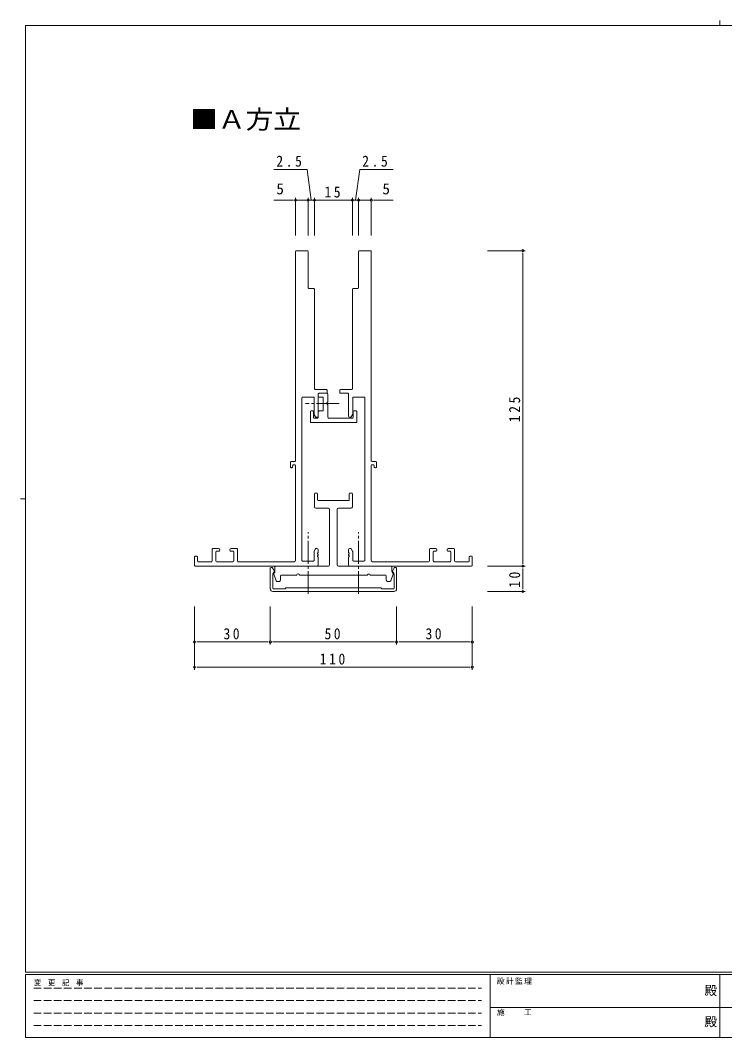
# Model space of a CAD drawing. Units: millimetres on the paper. Extents: x -297 to 270, y -210 to 193.
# Drawn here: x -297 to -18.1, y -210 to 193 of the extents above; entities that cross this region are included whole.
import ezdxf
from ezdxf.enums import TextEntityAlignment as Align

# ---------------------------------------------------------------- set-up
doc = ezdxf.new("R2010")
doc.units = ezdxf.units.MM
doc.linetypes.add('CHAIN2', pattern=[12, 9, -1, 1, -1])
doc.linetypes.add('DASHED3', pattern=[4, 3, -1])
for name, color, linetype, lineweight in [('0-1_YKK_ZWAK', 7, 'Continuous', 9), ('0-3_YKK_11', 7, 'Continuous', 9), ('0-4_YKK_D', 6, 'Continuous', 9), ('0-6_YKK_12', 2, 'CHAIN2', 9)]:
    doc.layers.add(name, color=color, linetype=linetype, lineweight=lineweight)
doc.layers.add('0-2_USER1', color=7, linetype='Continuous')
doc.styles.add('ＭＳ ゴシック', font='')
doc.styles.get('ＭＳ ゴシック').set_extended_font_data('MS Gothic')

msp = doc.modelspace()

# ---------------------------------------------------------------- linework, layer by layer
at = {"layer": '0-1_YKK_ZWAK'}
for p, q in [((-295, -184), (-295, 191)), ((255, 191), (-295, 191)), ((-19.99, 193), (-19.99, 191)), ((-297, 3.5), (-295, 3.5)), ((255, -184), (-295, -184)), ((-295, -210), (-295, -185)), ((228, -185), (-295, -185)), ((-111, -185), (-111, -210)), ((-20, -185), (-20, -210)), ((-111, -197.999), (-19, -197.999)), ((-19, -197.999), (73, -197.999)), ((-295, -210), (228, -210))]:
    msp.add_line(p, q, dxfattribs=at)
at = {"layer": '0-1_YKK_ZWAK', "linetype": 'DASHED3'}
for p, q in [((-291.715, -190.366), (-114.435, -190.366)), ((-291.715, -195.315), (-114.435, -195.315)), ((-291.715, -200.264), (-114.435, -200.264)), ((-291.715, -205.213), (-114.435, -205.213))]:
    msp.add_line(p, q, dxfattribs=at)
at = {"layer": '0-3_YKK_11'}
for p, q in [((-188.018, 101.455), (-188.018, 18.555)), ((-183.318, 101.755), (-187.718, 101.755)), ((-183.018, 101.455), (-183.018, 87.055)), ((-163.018, 101.455), (-163.018, 87.055)), ((-162.718, 101.755), (-158.318, 101.755)), ((-158.018, 101.455), (-158.018, 18.555)), ((-182.718, 86.755), (-180.818, 86.755)), ((-180.518, 86.455), (-180.518, 47.055)), ((-165.518, 86.455), (-165.518, 47.055)), ((-163.318, 86.755), (-165.218, 86.755)), ((-175.818, 46.755), (-180.218, 46.755)), ((-179.019, 44.955), (-179.019, 44.055)), ((-179.018, 36.254), (-179.019, 44.955)), ((-175.516, 45.255), (-178.719, 45.255)), ((-175.818, 45.255), (-178.719, 45.255)), ((-175.518, 46.455), (-175.518, 45.555)), ((-175.216, 41.994), (-175.216, 44.955)), ((-170.518, 46.455), (-170.518, 45.555)), ((-170.218, 46.755), (-165.818, 46.755)), ((-170.218, 45.255), (-167.317, 45.255)), ((-167.018, 36.254), (-167.017, 44.955)), ((-185.518, -20.945), (-185.518, 43.454)), ((-180.949, 43.754), (-185.218, 43.754)), ((-180.648, 36.926), (-180.649, 43.454)), ((-178.719, 43.755), (-177.319, 43.755)), ((-177.019, 43.455), (-177.018, 38.554)), ((-175.215, 35.754), (-175.216, 40.511)), ((-165.388, 36.926), (-165.388, 43.454)), ((-165.087, 43.754), (-160.818, 43.754)), ((-160.518, -20.945), (-160.518, 43.454)), ((-182.117, 37.955), (-182.118, 33.955)), ((-181.217, 38.255), (-181.817, 38.255)), ((-180.918, 35.755), (-180.917, 37.955)), ((-180.608, 36.776), (-180.105, 35.904)), ((-179.018, 37.954), (-179.018, 35.755)), ((-177.318, 38.254), (-178.718, 38.254)), ((-165.428, 36.776), (-165.932, 35.904)), ((-165.219, 37.952), (-165.219, 35.752)), ((-164.019, 38.252), (-164.919, 38.252)), ((-163.719, 33.952), (-163.719, 37.952)), ((-181.818, 33.655), (-164.019, 33.652)), ((-179.318, 35.454), (-180.618, 35.455)), ((-179.845, 35.754), (-179.518, 35.754)), ((-165.519, 35.452), (-174.915, 35.454)), ((-166.191, 35.754), (-166.518, 35.754)), ((-190.018, 17.955), (-190.018, 16.055)), ((-188.318, 18.255), (-189.718, 18.255)), ((-189.137, 16.681), (-189.194, 16.029)), ((-188.838, 16.955), (-188.318, 16.955)), ((-188.018, 16.655), (-188.018, -20.945)), ((-158.018, 16.655), (-158.018, -20.945)), ((-157.718, 18.255), (-156.318, 18.255)), ((-157.198, 16.955), (-157.718, 16.955)), ((-156.899, 16.681), (-156.842, 16.029)), ((-156.018, 17.955), (-156.018, 16.055)), ((-189.718, 15.755), (-189.493, 15.755)), ((-156.318, 15.755), (-156.543, 15.755)), ((-180.518, 5.455), (-180.518, 0.255)), ((-179.618, 5.755), (-180.218, 5.755)), ((-179.318, 5.455), (-179.318, 3.055)), ((-166.718, 5.455), (-166.718, 3.055)), ((-165.818, 5.755), (-166.418, 5.755)), ((-165.518, 5.455), (-165.518, 0.255)), ((-179.018, 2.755), (-167.018, 2.755)), ((-180.018, -0.245), (-175.018, -0.245)), ((-174.518, -0.745), (-174.518, -22.745)), ((-171.518, -0.745), (-171.518, -22.745)), ((-171.018, -0.245), (-166.018, -0.245)), ((-228.018, -19.545), (-228.018, -22.945)), ((-227.718, -19.245), (-227.118, -19.245)), ((-226.818, -19.545), (-226.818, -21.145)), ((-221.018, -16.545), (-221.018, -21.145)), ((-218.518, -16.245), (-220.718, -16.245)), ((-219.518, -17.545), (-219.518, -21.145)), ((-218.318, -17.245), (-219.218, -17.245)), ((-218.018, -16.745), (-218.018, -16.945)), ((-214.018, -16.945), (-214.018, -16.745)), ((-213.718, -17.245), (-212.818, -17.245)), ((-211.318, -16.245), (-213.518, -16.245)), ((-212.518, -17.545), (-212.518, -21.145)), ((-211.018, -21.145), (-211.018, -16.545)), ((-180.648, -17.417), (-180.648, -20.945)), ((-180.608, -17.267), (-180.105, -16.395)), ((-179.845, -16.245), (-179.518, -16.245)), ((-179.018, -16.745), (-179.018, -17.787)), ((-179.018, -18.703), (-179.018, -18.787)), ((-179.018, -19.703), (-179.018, -22.745)), ((-167.018, -16.745), (-167.018, -17.787)), ((-167.018, -18.703), (-167.018, -18.787)), ((-167.018, -19.703), (-167.018, -22.745)), ((-166.191, -16.245), (-166.518, -16.245)), ((-165.428, -17.267), (-165.932, -16.395)), ((-165.388, -17.417), (-165.388, -20.945)), ((-135.018, -21.145), (-135.018, -16.545)), ((-134.718, -16.245), (-132.518, -16.245)), ((-133.518, -17.545), (-133.518, -21.145)), ((-132.318, -17.245), (-133.218, -17.245)), ((-132.018, -16.945), (-132.018, -16.745)), ((-128.018, -16.745), (-128.018, -16.945)), ((-127.718, -17.245), (-126.818, -17.245)), ((-127.518, -16.245), (-125.318, -16.245)), ((-126.518, -17.545), (-126.518, -21.145)), ((-125.018, -16.545), (-125.018, -21.145)), ((-119.218, -19.545), (-119.218, -21.145)), ((-118.318, -19.245), (-118.918, -19.245)), ((-118.018, -19.545), (-118.018, -22.945)), ((-227.718, -23.245), (-179.518, -23.245)), ((-221.318, -21.445), (-226.518, -21.445)), ((-212.818, -21.445), (-219.218, -21.445)), ((-210.718, -21.445), (-188.518, -21.445)), ((-198.018, -32.249), (-198.018, -24.049)), ((-197.718, -23.749), (-197.391, -23.749)), ((-197.131, -23.899), (-196.258, -25.412)), ((-196.218, -25.172), (-196.218, -23.545)), ((-175.018, -23.245), (-195.918, -23.245)), ((-180.948, -21.245), (-185.218, -21.245)), ((-150.118, -23.245), (-171.018, -23.245)), ((-118.318, -23.245), (-166.518, -23.245)), ((-165.088, -21.245), (-160.818, -21.245)), ((-135.318, -21.445), (-157.518, -21.445)), ((-149.818, -23.545), (-149.818, -25.172)), ((-149.778, -25.412), (-148.905, -23.899)), ((-148.645, -23.749), (-148.318, -23.749)), ((-148.018, -24.049), (-148.018, -32.249)), ((-133.218, -21.445), (-126.818, -21.445)), ((-124.718, -21.445), (-119.518, -21.445)), ((-197.018, -26.37), (-197.018, -31.949)), ((-196.368, -25.822), (-196.868, -26.11)), ((-196.794, -26.059), (-195.706, -29.048)), ((-196.618, -25.576), (-196.368, -25.432)), ((-193.918, -27.045), (-193.918, -28.745)), ((-187.689, -26.745), (-193.618, -26.745)), ((-159.689, -26.745), (-186.347, -26.745)), ((-152.418, -26.745), (-158.347, -26.745)), ((-152.118, -28.745), (-152.118, -27.045)), ((-149.242, -26.059), (-150.33, -29.048)), ((-149.668, -25.432), (-149.418, -25.576)), ((-149.168, -26.11), (-149.668, -25.822)), ((-149.018, -31.949), (-149.018, -26.37)), ((-195.424, -29.245), (-194.418, -29.245)), ((-191.818, -31.849), (-191.3, -31.849)), ((-191.3, -31.849), (-173.018, -31.849)), ((-173.018, -31.849), (-168.018, -31.849)), ((-168.018, -31.849), (-154.736, -31.849)), ((-154.736, -31.849), (-154.218, -31.849)), ((-151.618, -29.245), (-150.612, -29.245)), ((-192.018, -33.249), (-197.018, -33.249)), ((-196.718, -32.249), (-192.318, -32.249)), ((-192.318, -32.249), (-192.218, -32.249)), ((-173.018, -33.249), (-192.018, -33.249)), ((-168.018, -33.249), (-173.018, -33.249)), ((-154.018, -33.249), (-168.018, -33.249)), ((-149.018, -33.249), (-154.018, -33.249)), ((-153.818, -32.249), (-153.718, -32.249)), ((-153.718, -32.249), (-149.318, -32.249))]:
    msp.add_line(p, q, dxfattribs=at)
for centre, radius, start, end in [((-187.718, 101.455), 0.3, 90, 180), ((-183.318, 101.455), 0.3, 0, 90), ((-162.718, 101.455), 0.3, 90, 180), ((-158.318, 101.455), 0.3, 0, 90), ((-182.718, 87.055), 0.3, 180, 270), ((-180.818, 86.455), 0.3, 0, 90), ((-165.218, 86.455), 0.3, 90, 180), ((-163.318, 87.055), 0.3, 270, 0), ((-180.218, 47.055), 0.3, 180, 270), ((-178.719, 44.955), 0.3, 89.99365, 180.00554), ((-178.719, 44.955), 0.3, 89.99409, 180), ((-175.818, 46.455), 0.3, 0, 90), ((-175.818, 45.555), 0.3, 270, 0), ((-175.516, 44.955), 0.3, 0.00462, 89.99365), ((-170.218, 46.455), 0.3, 90, 180), ((-170.218, 45.555), 0.3, 180, 270), ((-167.317, 44.955), 0.3, 0, 90.00589), ((-165.818, 47.055), 0.3, 270, 0), ((-185.218, 43.454), 0.3, 90.01031, 180), ((-180.949, 43.454), 0.3, 0.0042, 90.01031), ((-178.719, 44.055), 0.3, 180.00554, 270), ((-177.319, 43.455), 0.3, 0.00554, 90), ((-175.215, 41.252), 0.5, 112.07391, 247.93787), ((-175.516, 41.994), 0.3, 292.07391, 0.00589), ((-175.516, 40.511), 0.3, 0.00589, 67.93787), ((-165.088, 43.454), 0.3, 89.98967, 179.99579), ((-160.818, 43.454), 0.3, 0, 89.98967), ((-181.817, 37.955), 0.3, 90.00243, 179.98906), ((-181.217, 37.955), 0.3, 359.98906, 90.00243), ((-180.348, 36.926), 0.3, 180.0042, 210.00743), ((-178.718, 37.954), 0.3, 89.99405, 180.0042), ((-177.318, 38.554), 0.3, 269.99405, 0.00554), ((-165.688, 36.926), 0.3, 329.99255, 359.99579), ((-164.919, 37.952), 0.3, 89.99255, 179.99232), ((-164.019, 37.952), 0.3, 359.99232, 89.99255), ((-181.818, 33.955), 0.3, 179.98874, 269.99155), ((-180.618, 35.755), 0.3, 179.99013, 269.99631), ((-179.845, 36.054), 0.3, 210.00743, 270.00743), ((-179.518, 36.254), 0.5, 270.00743, 0.00589), ((-179.318, 35.754), 0.3, 269.99405, 0.0042), ((-174.915, 35.754), 0.3, 180.00589, 269.99138), ((-166.518, 36.254), 0.5, 179.99409, 269.99255), ((-166.191, 36.054), 0.3, 269.99255, 329.99255), ((-165.519, 35.752), 0.3, 269.99255, 359.99232), ((-164.019, 33.952), 0.3, 269.99255, 359.99232), ((-189.718, 17.955), 0.3, 90, 180), ((-188.838, 16.655), 0.3, 90, 175), ((-188.318, 18.555), 0.3, 270, 0), ((-188.318, 16.655), 0.3, 0, 90), ((-157.718, 18.555), 0.3, 180, 270), ((-157.718, 16.655), 0.3, 90, 180), ((-157.198, 16.655), 0.3, 5, 90), ((-156.318, 17.955), 0.3, 0, 90), ((-189.718, 16.055), 0.3, 180, 270), ((-189.493, 16.055), 0.3, 270, 355), ((-156.543, 16.055), 0.3, 185, 270), ((-156.318, 16.055), 0.3, 270, 0), ((-180.218, 5.455), 0.3, 90, 180), ((-179.618, 5.455), 0.3, 0, 90), ((-166.418, 5.455), 0.3, 90, 180), ((-165.818, 5.455), 0.3, 0, 90), ((-180.018, 0.255), 0.5, 180, 270), ((-179.018, 3.055), 0.3, 180, 270), ((-167.018, 3.055), 0.3, 270, 0), ((-166.018, 0.255), 0.5, 270, 0), ((-175.018, -0.745), 0.5, 0, 90), ((-171.018, -0.745), 0.5, 90, 180), ((-227.718, -19.545), 0.3, 90, 180), ((-227.118, -19.545), 0.3, 0, 90), ((-220.718, -16.545), 0.3, 90, 180), ((-219.218, -17.545), 0.3, 90, 180), ((-218.518, -16.745), 0.5, 0, 90), ((-218.318, -16.945), 0.3, 270, 0), ((-213.518, -16.745), 0.5, 90, 180), ((-213.718, -16.945), 0.3, 180, 270), ((-212.818, -17.545), 0.3, 0, 90), ((-211.318, -16.545), 0.3, 0, 90), ((-180.348, -17.417), 0.3, 150, 180), ((-179.845, -16.545), 0.3, 90, 150), ((-179.518, -16.745), 0.5, 0, 90), ((-179.018, -18.245), 0.3, 113.57817, 246.42181), ((-179.018, -19.245), 0.3, 113.57817, 246.42181), ((-179.218, -17.787), 0.2, 293.57817, 0), ((-179.218, -18.703), 0.2, 0, 66.42181), ((-179.218, -18.787), 0.2, 293.57817, 0), ((-179.218, -19.703), 0.2, 0, 66.42181), ((-166.518, -16.745), 0.5, 90, 180), ((-166.818, -17.787), 0.2, 180, 246.42181), ((-166.818, -18.703), 0.2, 113.57817, 180), ((-166.818, -18.787), 0.2, 180, 246.42181), ((-166.818, -19.703), 0.2, 113.57817, 180), ((-167.018, -18.245), 0.3, 293.57817, 66.42181), ((-167.018, -19.245), 0.3, 293.57817, 66.42181), ((-166.191, -16.545), 0.3, 30, 90), ((-165.688, -17.417), 0.3, 0, 30), ((-134.718, -16.545), 0.3, 90, 180), ((-133.218, -17.545), 0.3, 90, 180), ((-132.518, -16.745), 0.5, 0, 90), ((-132.318, -16.945), 0.3, 270, 0), ((-127.518, -16.745), 0.5, 90, 180), ((-127.718, -16.945), 0.3, 180, 270), ((-126.818, -17.545), 0.3, 0, 90), ((-125.318, -16.545), 0.3, 0, 90), ((-118.918, -19.545), 0.3, 90, 180), ((-118.318, -19.545), 0.3, 0, 90), ((-227.718, -22.945), 0.3, 180, 270), ((-226.518, -21.145), 0.3, 180, 270), ((-221.318, -21.145), 0.3, 270, 0), ((-219.218, -21.145), 0.3, 180, 270), ((-212.818, -21.145), 0.3, 270, 0), ((-210.718, -21.145), 0.3, 180, 270), ((-197.718, -24.049), 0.3, 90, 180), ((-197.391, -24.049), 0.3, 29.99863, 90), ((-195.918, -23.545), 0.3, 90, 180), ((-188.518, -20.945), 0.5, 270, 0), ((-185.218, -20.945), 0.3, 180, 270), ((-180.948, -20.945), 0.3, 270, 0), ((-179.518, -22.745), 0.5, 270, 0), ((-175.018, -22.745), 0.5, 270, 0), ((-171.018, -22.745), 0.5, 180, 270), ((-166.518, -22.745), 0.5, 180, 270), ((-165.088, -20.945), 0.3, 180, 270), ((-160.818, -20.945), 0.3, 270, 0), ((-157.518, -20.945), 0.5, 180, 270), ((-150.118, -23.545), 0.3, 0, 90), ((-148.645, -24.049), 0.3, 90, 149.99884), ((-148.318, -24.049), 0.3, 0, 90), ((-135.318, -21.145), 0.3, 270, 0), ((-133.218, -21.145), 0.3, 180, 270), ((-126.818, -21.145), 0.3, 270, 0), ((-124.718, -21.145), 0.3, 180, 270), ((-119.518, -21.145), 0.3, 270, 0), ((-118.318, -22.945), 0.3, 270, 0), ((-196.718, -26.37), 0.3, 119.99863, 180), ((-196.418, -25.922), 0.4, 119.99998, 200), ((-196.518, -25.172), 0.3, 300, 0), ((-196.518, -25.562), 0.3, 300.00008, 30.00261), ((-193.618, -27.045), 0.3, 90, 180), ((-187.689, -26.545), 0.2, 270, 343.39844), ((-187.018, -26.745), 0.5, 16.60155, 163.39844), ((-186.347, -26.545), 0.2, 196.60155, 270), ((-159.689, -26.545), 0.2, 270, 343.39844), ((-159.018, -26.745), 0.5, 16.60155, 163.39844), ((-158.347, -26.545), 0.2, 196.60155, 270), ((-152.418, -27.045), 0.3, 0, 90), ((-149.518, -25.172), 0.3, 180, 239.99998), ((-149.518, -25.562), 0.3, 149.99991, 239.99991), ((-149.618, -25.922), 0.4, 339.99998, 60), ((-149.318, -26.37), 0.3, 0, 59.99884), ((-196.718, -31.949), 0.3, 180, 270), ((-195.424, -28.945), 0.3, 200, 270), ((-194.418, -28.745), 0.5, 270, 0), ((-192.218, -32.049), 0.2, 270, 0), ((-191.818, -32.049), 0.2, 90, 180), ((-154.218, -32.049), 0.2, 0, 90), ((-153.818, -32.049), 0.2, 180, 270), ((-151.618, -28.745), 0.5, 180, 270), ((-150.612, -28.945), 0.3, 270, 339.99998), ((-149.318, -31.949), 0.3, 270, 0), ((-197.018, -32.249), 1, 180.00087, 270), ((-149.018, -32.249), 1, 270, 0)]:
    msp.add_arc(centre, radius, start, end, dxfattribs=at)
at = {"layer": '0-4_YKK_D'}
for p, q in [((-183.418, 133.966), (-196.618, 133.966)), ((-181.768, 121.755), (-183.418, 133.966)), ((-164.268, 121.755), (-162.618, 133.966)), ((-162.618, 133.966), (-149.418, 133.966)), ((-189.718, 121.755), (-196.618, 121.755)), ((-188.868, 121.755), (-189.718, 121.755)), ((-188.018, 107.755), (-188.018, 122.755)), ((-183.018, 121.755), (-188.018, 121.755)), ((-184.718, 121.755), (-186.418, 121.755)), ((-183.868, 121.755), (-184.718, 121.755)), ((-183.018, 107.755), (-183.018, 122.755)), ((-183.018, 107.755), (-183.018, 122.755)), ((-180.518, 121.755), (-183.018, 121.755)), ((-180.518, 121.755), (-183.018, 121.755)), ((-182.168, 121.755), (-181.318, 121.755)), ((-181.318, 121.755), (-179.618, 121.755)), ((-180.518, 107.755), (-180.518, 122.755)), ((-180.518, 107.755), (-180.518, 122.755)), ((-179.668, 121.755), (-178.818, 121.755)), ((-179.668, 121.755), (-178.818, 121.755)), ((-178.818, 121.755), (-177.118, 121.755)), ((-167.218, 121.755), (-168.918, 121.755)), ((-166.368, 121.755), (-167.218, 121.755)), ((-164.718, 121.755), (-166.418, 121.755)), ((-165.518, 107.755), (-165.518, 122.755)), ((-165.518, 107.755), (-165.518, 122.755)), ((-165.518, 121.755), (-163.018, 121.755)), ((-165.518, 121.755), (-163.018, 121.755)), ((-163.868, 121.755), (-164.718, 121.755)), ((-163.018, 107.755), (-163.018, 122.755)), ((-163.018, 107.755), (-163.018, 122.755)), ((-163.018, 121.755), (-158.018, 121.755)), ((-162.168, 121.755), (-161.318, 121.755)), ((-161.318, 121.755), (-159.618, 121.755)), ((-158.018, 107.755), (-158.018, 122.755)), ((-157.168, 121.755), (-156.318, 121.755)), ((-156.318, 121.755), (-149.418, 121.755)), ((-112.018, 101.755), (-97.018, 101.755)), ((-98.018, 100.905), (-98.018, 100.055)), ((-112.018, -23.245), (-97.018, -23.245)), ((-112.018, -23.245), (-97.018, -23.245)), ((-98.018, -32.399), (-98.018, -31.549)), ((-112.018, -33.249), (-97.018, -33.249)), ((-228.018, -39.249), (-228.018, -64.249)), ((-228.018, -39.249), (-228.018, -54.249)), ((-198.018, -39.249), (-198.018, -54.249)), ((-198.018, -39.249), (-198.018, -54.249)), ((-148.018, -39.249), (-148.018, -54.249)), ((-148.018, -39.249), (-148.018, -54.249)), ((-118.018, -39.249), (-118.018, -64.249)), ((-118.018, -39.249), (-118.018, -54.249)), ((-227.168, -53.249), (-226.318, -53.249)), ((-148.868, -53.249), (-149.718, -53.249)), ((-118.868, -53.249), (-119.718, -53.249)), ((-227.168, -63.249), (-226.318, -63.249))]:
    msp.add_line(p, q, dxfattribs=at)
for points in [[(-166.368, 121.755), (-167.218, 121.755), (-178.818, 121.755)], [(-98.018, -22.395), (-98.018, -21.545), (-98.018, 100.055)], [(-98.018, -24.095), (-98.018, -24.945), (-98.018, -31.549)], [(-198.868, -53.249), (-199.718, -53.249), (-226.318, -53.249)], [(-197.168, -53.249), (-196.318, -53.249), (-149.718, -53.249)], [(-147.168, -53.249), (-146.318, -53.249), (-119.718, -53.249)], [(-118.868, -63.249), (-119.718, -63.249), (-226.318, -63.249)]]:
    msp.add_lwpolyline(points, dxfattribs=at)
for centre, start, end in [((-188.018, 121.755), 0, 180), ((-188.018, 121.755), 180, 0), ((-183.018, 121.755), 0, 180), ((-183.018, 121.755), 0, 180), ((-183.018, 121.755), 180, 0), ((-183.018, 121.755), 180, 0), ((-180.518, 121.755), 0, 180), ((-180.518, 121.755), 0, 180), ((-180.518, 121.755), 180, 0), ((-180.518, 121.755), 180, 0), ((-165.518, 121.755), 0, 180), ((-165.518, 121.755), 0, 180), ((-165.518, 121.755), 180, 0), ((-165.518, 121.755), 180, 0), ((-163.018, 121.755), 0, 180), ((-163.018, 121.755), 0, 180), ((-163.018, 121.755), 180, 0), ((-163.018, 121.755), 180, 0), ((-158.018, 121.755), 0, 180), ((-158.018, 121.755), 180, 0), ((-98.018, 101.755), 90, 270), ((-98.018, 101.755), 270, 90), ((-98.018, -23.245), 90, 270), ((-98.018, -23.245), 90, 270), ((-98.018, -23.245), 270, 90), ((-98.018, -23.245), 270, 90), ((-98.018, -33.249), 90, 270), ((-98.018, -33.249), 270, 90), ((-228.018, -53.249), 0, 180), ((-228.018, -53.249), 180, 0), ((-198.018, -53.249), 0, 180), ((-198.018, -53.249), 0, 180), ((-198.018, -53.249), 180, 0), ((-198.018, -53.249), 180, 0), ((-148.018, -53.249), 0, 180), ((-148.018, -53.249), 0, 180), ((-148.018, -53.249), 180, 0), ((-148.018, -53.249), 180, 0), ((-118.018, -53.249), 0, 180), ((-118.018, -53.249), 180, 0), ((-228.018, -63.249), 0, 180), ((-228.018, -63.249), 180, 0), ((-118.018, -63.249), 0, 180), ((-118.018, -63.249), 180, 0)]:
    msp.add_arc(centre, 0.425, start, end, dxfattribs=at)
at = {"layer": '0-6_YKK_12'}
for p, q in [((-170.68, 41.252), (-184.058, 41.252)), ((-183.018, -34.245), (-183.018, -9.745)), ((-163.018, -34.245), (-163.018, -9.745))]:
    msp.add_line(p, q, dxfattribs=at)

# ---------------------------------------------------------------- texts
at = {"layer": '0-1_YKK_ZWAK', "color": 3, "style": 'ＭＳ ゴシック'}
for p in [(-26.058, -194.254), (-26.058, -206.627)]:
    msp.add_text('殿', height=3.666, dxfattribs=at).set_placement(p, align=Align.BOTTOM_LEFT)
at = {"layer": '0-1_YKK_ZWAK', "char_height": 2.199, "attachment_point": 7, "style": 'ＭＳ ゴシック'}
for s, insert in [('\\T1.22;\\W0.95;変\\~更\\~記\\~事', (-291.633, -189.605)), ('\\T1.17;設計監理', (-108.308, -188.952)), ('\\T1.17;施\u3000\u3000工', (-108.308, -201.324))]:
    msp.add_mtext(s, dxfattribs=dict(at, insert=insert))
at = {"layer": '0-2_USER1', "color": 6, "style": 'ＭＳ ゴシック', "width": 1.1}
msp.add_text('■Ａ方立', height=7.331, dxfattribs=at).set_placement((-229.789, 147.9), align=Align.BOTTOM_LEFT)
at = {"layer": '0-4_YKK_D', "color": 3, "style": 'ＭＳ ゴシック'}
for p in [(-195.618, 122.755), (-153.618, 122.755)]:
    msp.add_text('5', height=4.399, dxfattribs=at).set_placement(p, align=Align.BOTTOM_LEFT)
at = {"layer": '0-4_YKK_D', "color": 3, "char_height": 4.399, "attachment_point": 7, "style": 'ＭＳ ゴシック'}
for s, insert in [('\\T1.38;\\W0.9;2.5', (-195.618, 134.966)), ('\\T1.38;\\W0.9;2.5', (-161.618, 134.966)), ('\\T1.36;\\W0.9;15', (-176.538, 122.755)), ('\\T1.36;\\W0.9;30', (-216.538, -52.249)), ('\\T1.36;\\W0.9;50', (-176.538, -52.249)), ('\\T1.36;\\W0.9;30', (-136.538, -52.249)), ('\\T1.38;\\W0.9;110', (-178.458, -62.249))]:
    msp.add_mtext(s, dxfattribs=dict(at, insert=insert))
at = {"layer": '0-4_YKK_D', "color": 3, "char_height": 4.399, "attachment_point": 7, "rotation": 90, "style": 'ＭＳ ゴシック'}
for s, insert in [('\\T1.38;\\W0.9;125', (-99.018, 33.815)), ('\\T1.36;\\W0.9;10', (-99.018, -31.767))]:
    msp.add_mtext(s, dxfattribs=dict(at, insert=insert))

doc.saveas('drawing.dxf')
